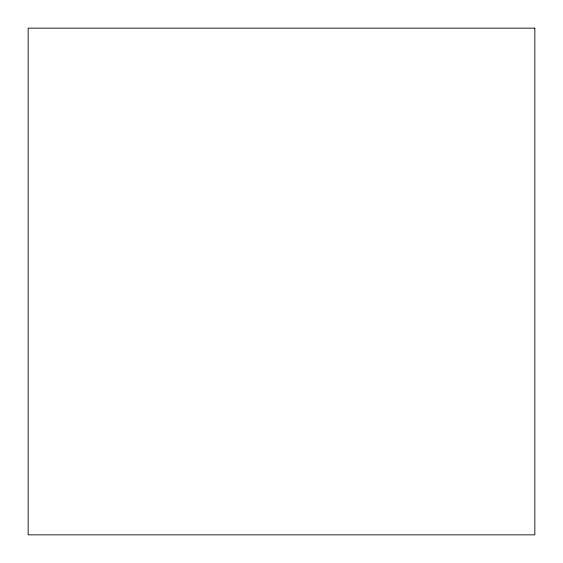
<?xml version="1.0" encoding="UTF-8"?>
<svg xmlns="http://www.w3.org/2000/svg" width="563" height="563" viewBox="0 0 563 563"><rect width="100%" height="100%" fill="white"/><g stroke="black" fill="none" stroke-linecap="round" stroke-linejoin="round"><path stroke-width="0.84" d="M534.85 28.15L28.15 28.15L28.15 534.85L534.85 534.85L534.85 28.15"/></g></svg>
